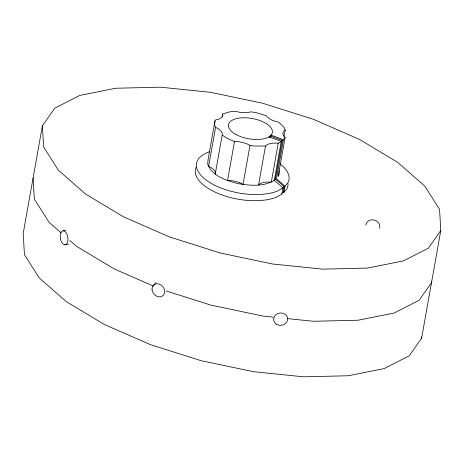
<?xml version="1.0" encoding="UTF-8"?>
<svg xmlns="http://www.w3.org/2000/svg" width="464" height="464" viewBox="0 0 464 464"><rect width="100%" height="100%" fill="white"/><g stroke="black" fill="none" stroke-linecap="round" stroke-linejoin="round"><path stroke-width="0.7" d="M214.977 120.866L214.635 125.257L215.58 127.339A14.807 6.838 10.1 0 1 222.181 135.094L227.511 138.55L234.494 141.59A14.709 6.792 10.1 0 1 249.986 145.435L253.802 146.032L265.507 146.027A14.419 6.658 10.1 0 1 278.22 143.254L281.248 141.392L269.108 136.851L271.173 135.175L283.44 139.763L285.116 137.419A14.958 6.908 10.1 0 1 285.244 129.926L284.096 127.391L278.644 122.171A14.436 6.664 10.1 0 1 266.336 115.675L256.401 112.7L250.838 111.83A14.993 6.925 10.1 0 1 235.323 111.232L229.587 111.876L222.61 114.011A14.372 6.635 10.1 0 1 215.708 119.845L214.977 120.866L208.04 159.807L207.698 164.198C212.21 176.227 226.212 180.421 237.493 183.506C249.568 185.6 263.395 187.05 274.311 180.334L281.248 141.392M279.253 170.949L278.91 175.34L278.185 176.343L285.116 137.419M379.517 228.271C382.046 219.542 367.488 216.149 365.881 225.069M42.381 125.825L23.2 233.496L24.464 254.649L39.22 277.93L66.462 301.745L104.33 324.481L150.243 344.578L201.074 360.673L253.361 371.67L303.537 376.814L348.186 375.765L384.262 368.584L409.312 355.76L421.619 338.175L440.8 230.504L439.536 209.351L424.78 186.07L397.538 162.255L359.67 139.519L313.757 119.422L262.926 103.327L210.639 92.33L160.463 87.186L115.814 88.235L79.738 95.416L54.688 108.24L42.381 125.825L43.645 146.978L58.4 170.253L85.643 194.074L123.511 216.804L169.424 236.907L220.255 253.002L272.542 263.999L322.718 269.143L367.366 268.088L403.442 260.907L428.492 248.089L440.8 230.504M215.58 127.339L208.643 166.28A14.807 6.838 10.1 0 1 215.244 174.035L222.181 135.094M222.105 116.841L222.61 114.011M234.494 141.59L227.557 180.537A14.709 6.792 10.1 0 1 243.049 184.376L249.986 145.435M265.507 146.027L258.57 184.974A14.419 6.658 10.1 0 1 271.283 182.201L278.22 143.254M269.445 137.454L270.988 136.196L271.173 135.175M273.876 180.276L275.419 179.017L282.292 140.43L270.988 136.196M283.44 139.763L276.503 178.71L285.035 186.273L283.939 192.421L283.179 192.131L281.631 193.389M284.107 136.294L285.244 129.926M274.311 180.334L282.976 187.949L281.88 194.097L276.434 197.177A46.939 21.675 10.1 0 1 221.032 194.607A46.939 21.675 10.1 0 1 196.197 167.156M283.179 192.131L284.154 186.656L275.419 179.017M285.035 186.273L288.202 182.34A46.939 21.675 10.1 0 0 280.389 164.099M283.939 192.421L287.106 188.488A46.939 21.675 10.1 0 0 287.999 183.611M153.491 285.221L156.026 282.663M280.749 141.688L282.292 140.43M282.089 188.332L284.154 186.656M282.976 187.949L277.53 191.029A46.939 21.675 10.1 0 1 211.12 183.321A46.939 21.675 10.1 0 1 209.728 151.67M63.168 230.828L65.923 230.161M65.006 244.777A7.041 3.776 80.8 0 0 66.903 234.123A7.041 3.776 80.8 0 0 60.349 234.506A7.041 3.776 80.8 0 0 65.006 244.777L68.515 244.464M273.29 317.156L263.256 316.123L210.969 305.132L166.321 290.992M287.628 318.623L313.432 321.274L358.08 320.218L394.156 313.038L419.207 300.214L431.514 282.628L431.427 281.219M153.578 286.16L114.225 268.934L76.357 246.204L69.82 240.485M61.103 232.864L49.114 222.384L34.359 199.108L33.095 177.956M421.538 336.765L421.619 338.175M235.845 134.421A22.295 10.295 10.1 0 0 272.003 133.696A22.295 10.295 10.1 0 0 243.385 117.775A22.295 10.295 10.1 0 0 235.845 134.421M276.237 324.087A7.041 6.194 -5.6 0 0 287.605 319.98A7.041 6.194 -5.6 0 0 278.133 313.438A7.041 6.194 -5.6 0 0 276.237 324.087M152.035 289.658A7.041 5.806 50.9 0 0 161.971 296.31A7.041 5.806 50.9 0 0 161.008 284.977A7.041 5.806 50.9 0 0 152.035 289.658"/></g></svg>
